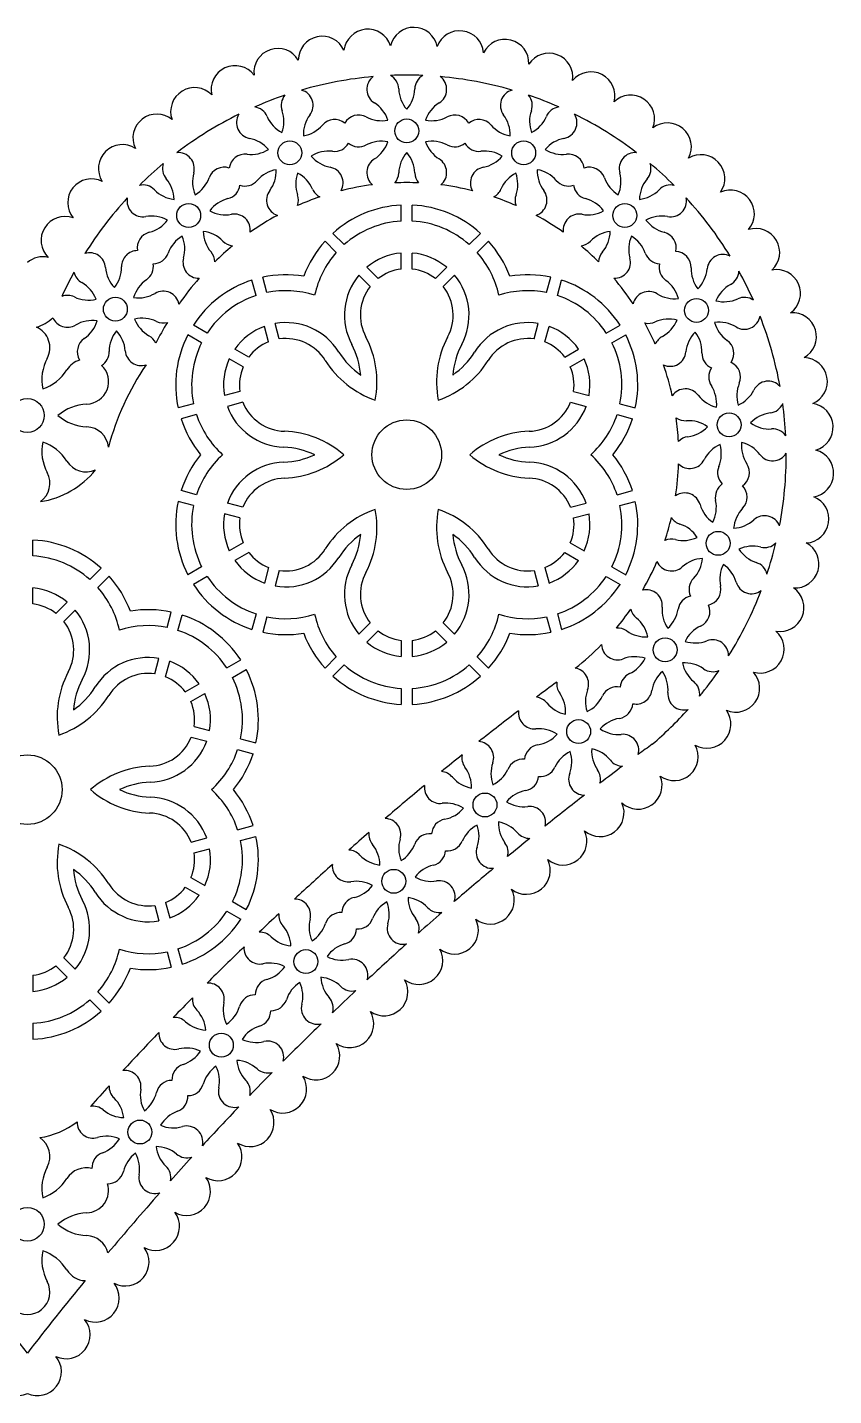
# Model space of a CAD drawing. Extents: x 102 to 783, y 48 to 232.
# Drawn here: x 202.7 to 303.9, y 54.4 to 226.1 of the extents above; entities that cross this region are included whole.
import ezdxf

# ---------------------------------------------------------------- set-up
doc = ezdxf.new("R2010")
doc.units = 0
doc.layers.get('0').update_dxf_attribs({"linetype": 'CONTINUOUS'})

msp = doc.modelspace()

# ---------------------------------------------------------------- linework, layer by layer
for p, q in [((249.598286, 201.75614), (249.598286, 203.759147)), ((250.998286, 201.75614), (250.998286, 203.759147)), ((241.460952, 197.805647), (240.044612, 199.221987)), ((242.450901, 198.795596), (241.034561, 200.211936)), ((258.145671, 198.795596), (259.562011, 200.211936)), ((259.13562, 197.805647), (260.55196, 199.221987)), ((249.598286, 195.734629), (249.598286, 197.74549)), ((250.998286, 195.734629), (250.998286, 197.74549)), ((246.708753, 194.537745), (245.286859, 195.959638)), ((253.887819, 194.537745), (255.309713, 195.959638)), ((231.402232, 192.416644), (230.883816, 194.351401)), ((232.754529, 192.778991), (232.236112, 194.713747)), ((245.718803, 193.547795), (244.29691, 194.969689)), ((254.877769, 193.547795), (256.299662, 194.969689)), ((267.842044, 192.778991), (268.36046, 194.713747)), ((269.19434, 192.416644), (269.712756, 194.351401)), ((234.31301, 186.962658), (233.792561, 188.905)), ((266.283562, 186.962658), (266.804011, 188.905)), ((224.564634, 186.494664), (222.829979, 187.496167)), ((225.264634, 187.707099), (223.529979, 188.708603)), ((232.960714, 186.600311), (232.440265, 188.542654)), ((267.635858, 186.600311), (268.156307, 188.542654)), ((275.331938, 187.707099), (277.066593, 188.708603)), ((276.031938, 186.494664), (277.766593, 187.496167)), ((230.479416, 184.696344), (228.737959, 185.701774)), ((270.117157, 184.696344), (271.858613, 185.701774)), ((229.779416, 183.483908), (228.037959, 184.489339)), ((270.817157, 183.483908), (272.558613, 184.489339)), ((229.371181, 180.383057), (227.428838, 179.862608)), ((271.225391, 180.383057), (273.167734, 179.862608)), ((223.554848, 178.824575), (221.620091, 178.306159)), ((229.733528, 179.030761), (227.791185, 178.510312)), ((270.863045, 179.030761), (272.805387, 178.510312)), ((277.041725, 178.824575), (278.976481, 178.306159)), ((223.917194, 177.472279), (221.982438, 176.953863)), ((276.679378, 177.472279), (278.614134, 176.953863)), ((223.554848, 166.066671), (221.620091, 166.585088)), ((223.917194, 167.418967), (221.982438, 167.937384)), ((276.679378, 167.418967), (278.614134, 167.937384)), ((277.041725, 166.066671), (278.976481, 166.585088)), ((229.371181, 164.508189), (227.428838, 165.028639)), ((229.733528, 165.860485), (227.791185, 166.380935)), ((270.863045, 165.860485), (272.805387, 166.380935)), ((271.225391, 164.508189), (273.167734, 165.028639)), ((203.4001, 159.744828), (203.4001, 161.747835)), ((229.779416, 161.407338), (228.037959, 160.401908)), ((270.817157, 161.407338), (272.558613, 160.401908)), ((230.479416, 160.194903), (228.737959, 159.189472)), ((270.117157, 160.194903), (271.858613, 159.189472)), ((210.547484, 156.784284), (211.963824, 158.200624)), ((224.564634, 158.396582), (222.829979, 157.395079)), ((232.960714, 158.290935), (232.440265, 156.348593)), ((234.31301, 157.928589), (233.792561, 155.986246)), ((266.283562, 157.928589), (266.804011, 155.986246)), ((267.635858, 158.290935), (268.156307, 156.348593)), ((276.031938, 158.396582), (277.766593, 157.395079)), ((211.537434, 155.794335), (212.953774, 157.210675)), ((225.264634, 157.184147), (223.529979, 156.182643)), ((275.331938, 157.184147), (277.066593, 156.182643)), ((203.4001, 153.723317), (203.4001, 155.734178)), ((206.289633, 152.526433), (207.711526, 153.948326)), ((207.279582, 151.536483), (208.701476, 152.958377)), ((220.243857, 150.767679), (220.762273, 152.702435)), ((221.596153, 150.405332), (222.11457, 152.340089)), ((231.402232, 152.474602), (230.883816, 150.539846)), ((232.754529, 152.112255), (232.236112, 150.177499)), ((245.718803, 151.343451), (244.29691, 149.921557)), ((254.877769, 151.343451), (256.299662, 149.921557)), ((267.842044, 152.112255), (268.36046, 150.177499)), ((269.19434, 152.474602), (269.712756, 150.539846)), ((246.708753, 150.353502), (245.286859, 148.931608)), ((253.887819, 150.353502), (255.309713, 148.931608)), ((249.598286, 149.156618), (249.598286, 147.145757)), ((250.998286, 149.156618), (250.998286, 147.145757)), ((218.685375, 144.951346), (219.205824, 146.893688)), ((220.037671, 144.588999), (220.558121, 146.531342)), ((227.733752, 145.695787), (229.468407, 146.697291)), ((241.460952, 147.085599), (240.044612, 145.66926)), ((242.450901, 146.09565), (241.034561, 144.67931)), ((258.145671, 146.09565), (259.562011, 144.67931)), ((259.13562, 147.085599), (260.55196, 145.66926)), ((228.433752, 144.483352), (230.168407, 145.484855)), ((222.51897, 142.685032), (224.260427, 143.690462)), ((223.21897, 141.472596), (224.960427, 142.478027)), ((249.598286, 143.135106), (249.598286, 141.132099)), ((250.998286, 143.135106), (250.998286, 141.132099)), ((223.627205, 138.371745), (225.569547, 137.851296)), ((223.264858, 137.019449), (225.207201, 136.499)), ((229.443538, 136.813263), (231.378294, 136.294847)), ((229.081191, 135.460967), (231.015948, 134.94255)), ((229.081191, 125.407655), (231.015948, 125.926072)), ((223.264858, 123.849173), (225.207201, 124.369623)), ((229.443538, 124.055359), (231.378294, 124.573776)), ((223.627205, 122.496877), (225.569547, 123.017326)), ((223.21897, 119.396026), (224.960427, 118.390596)), ((222.51897, 118.183591), (224.260427, 117.17816)), ((218.685375, 115.917277), (219.205824, 113.974934)), ((220.037671, 116.279623), (220.558121, 114.337281)), ((227.733752, 115.172835), (229.468407, 114.171331)), ((228.433752, 116.38527), (230.168407, 115.383767)), ((220.243857, 110.100943), (220.762273, 108.166187)), ((221.596153, 110.46329), (222.11457, 108.528534)), ((206.289633, 108.34219), (207.711526, 106.920296)), ((207.279582, 109.332139), (208.701476, 107.910245)), ((203.4001, 107.145306), (203.4001, 105.134444)), ((211.537434, 105.074287), (212.953774, 103.657948)), ((210.547484, 104.084338), (211.963824, 102.667998)), ((203.4001, 101.123794), (203.4001, 99.120787))]:
    msp.add_line(p, q)
for centre, radius in [((250.298286, 213.058715), 1.5), ((235.627145, 210.316204), 1.5), ((264.969427, 210.316204), 1.5), ((222.937423, 202.45906), 1.5), ((277.659149, 202.45906), 1.5), ((213.742809, 190.70224), 1.5), ((286.653635, 190.548436), 1.5), ((202.7001, 177.367256), 2.118788), ((250.298286, 172.445623), 4.36397), ((290.73813, 176.192927), 1.5), ((289.361, 161.331323), 1.5), ((282.708233, 147.970767), 1.5), ((271.863161, 137.71659), 1.5), ((202.7001, 130.434311), 4.36397), ((260.113311, 128.513071), 1.5), ((248.664874, 118.937213), 1.5), ((237.652495, 108.862926), 1.5), ((227.035157, 98.373127), 1.5), ((216.824635, 87.486943), 1.5), ((202.7001, 75.919896), 2.118788)]:
    msp.add_circle(centre, radius)
for centre, radius, start, end in [((239.693826, 221.935324), 3, 24.424802, 179.763658), ((245.40435, 222.821555), 3, 17.879348, 173.218204), ((251.178673, 223.051058), 3, 11.333893, 166.672749), ((256.941519, 222.620842), 3, 4.788439, 160.127295), ((234.121548, 220.40392), 3, 30.970257, 186.309113), ((262.617761, 221.536515), 3, 358.242984, 153.58184), ((268.133399, 219.812213), 3, 351.69753, 147.036386), ((228.760158, 218.247306), 3, 37.515711, 192.854568), ((250.298286, 172.445623), 47.613092, 95.071601, 106.104869), ((247.288531, 218.271764), 2, 126.843794, 238.263181), ((250.298286, 172.445623), 47.613092, 87.556286, 92.443714), ((247.288531, 218.271764), 2, 1.736819, 60.671521), ((253.308041, 218.271764), 2, 119.328479, 178.263181), ((253.308041, 218.271764), 2, 301.736819, 53.156206), ((250.298286, 172.445623), 47.613092, 73.895131, 84.928399), ((273.416529, 217.470415), 3, 345.152075, 140.490931), ((223.679551, 215.493597), 3, 44.061166, 199.400022), ((236.550488, 216.264475), 2, 322.91329, 74.332676), ((253.425314, 218.492987), 4.140817, 182.222834, 220.959632), ((247.171259, 218.492987), 4.140817, 319.040368, 357.777166), ((264.046085, 216.264475), 2, 105.667324, 217.08671), ((250.298286, 172.445623), 47.613092, 108.732757, 113.620184), ((236.550488, 216.264475), 2, 140.50495, 199.439651), ((244.028555, 213.067766), 4.140817, 19.040368, 57.777166), ((256.568017, 213.067766), 4.140817, 122.222834, 160.959632), ((250.298286, 172.445623), 47.613092, 66.379816, 71.267243), ((264.046085, 216.264475), 2, 340.560349, 39.49505), ((278.398278, 214.541651), 3, 338.60662, 133.945477), ((218.94596, 212.178692), 3, 50.60662, 205.945477), ((250.298286, 172.445623), 47.613092, 116.248072, 127.28134), ((230.937462, 214.089978), 2, 148.020265, 259.439651), ((230.937462, 214.089978), 2, 22.91329, 81.847991), ((236.579926, 216.513123), 4.140817, 203.399304, 242.136102), ((230.748194, 214.253898), 4.140817, 340.216839, 18.953637), ((241.470226, 212.589531), 4.140817, 143.399304, 182.136102), ((244.278776, 213.058715), 2, 61.736819, 151.195131), ((247.155583, 218.483936), 4.140817, 242.222834, 280.959632), ((253.440989, 218.483936), 4.140817, 259.040368, 297.777166), ((256.317796, 213.058715), 2, 28.804869, 118.263181), ((259.126347, 212.589531), 4.140817, 357.863898, 36.600696), ((269.848379, 214.253898), 4.140817, 161.046363, 199.783161), ((264.016646, 216.513123), 4.140817, 297.863898, 336.600696), ((269.65911, 214.089978), 2, 98.152009, 157.08671), ((269.65911, 214.089978), 2, 280.560349, 31.979735), ((250.298286, 172.445623), 47.613092, 52.71866, 63.751928), ((236.597813, 216.510347), 4.140817, 280.216839, 318.953637), ((241.240171, 212.490701), 2, 49.98134, 139.439651), ((259.356402, 212.490701), 2, 40.560349, 130.01866), ((263.99876, 216.510347), 4.140817, 221.046363, 259.783161), ((283.013701, 211.0641), 3, 332.061166, 127.400022), ((214.621094, 208.345805), 3, 57.152075, 212.490931), ((229.777526, 208.059755), 4.140817, 40.216839, 78.953637), ((241.240171, 212.490701), 2, 262.91329, 331.195131), ((244.278776, 213.058715), 2, 229.98134, 298.263181), ((247.155583, 207.633494), 4.140817, 79.040368, 117.777166), ((244.028555, 213.049665), 4.140817, 302.222834, 340.959632), ((253.440989, 207.633494), 4.140817, 62.222834, 100.959632), ((256.568017, 213.049665), 4.140817, 199.040368, 237.777166), ((256.317796, 213.058715), 2, 241.736819, 310.01866), ((259.356402, 212.490701), 2, 208.804869, 277.08671), ((270.819046, 208.059755), 4.140817, 101.046363, 139.783161), ((221.649651, 208.339208), 2, 344.08976, 95.509147), ((230.014119, 208.141706), 2, 82.91329, 172.371601), ((230.736846, 214.239796), 4.140817, 263.399304, 302.136102), ((241.476764, 212.572652), 4.140817, 220.216839, 258.953637), ((240.517445, 206.392611), 4.140817, 83.399304, 122.136102), ((247.288531, 207.845667), 2, 121.736819, 230.450032), ((253.425314, 207.624444), 4.140817, 139.040368, 177.777166), ((247.171259, 207.624444), 4.140817, 2.222834, 40.959632), ((253.308041, 207.845667), 2, 309.549968, 58.263181), ((260.079128, 206.392611), 4.140817, 57.863898, 96.600696), ((259.119808, 212.572652), 4.140817, 281.046363, 319.783161), ((269.859727, 214.239796), 4.140817, 237.863898, 276.600696), ((270.582453, 208.141706), 2, 7.628399, 97.08671), ((278.946922, 208.339208), 2, 84.490853, 195.91024), ((287.202627, 207.083098), 3, 325.515711, 120.854568), ((250.298286, 172.445623), 47.613092, 129.909228, 134.796655), ((221.649651, 208.339208), 2, 161.681421, 220.616122), ((227.564713, 206.689639), 4.140817, 164.575775, 203.312573), ((227.385894, 206.514378), 2, 71.15781, 160.616122), ((234.656477, 204.12206), 4.140817, 100.216839, 138.953637), ((229.784065, 208.042876), 4.140817, 323.399304, 2.136102), ((240.506097, 206.378509), 4.140817, 160.216839, 198.953637), ((234.674364, 204.119284), 4.140817, 23.399304, 62.136102), ((240.316828, 206.54243), 2, 330.726439, 79.439651), ((247.288531, 207.845667), 2, 319.269308, 358.263181), ((253.308041, 207.845667), 2, 181.736819, 220.730692), ((260.279744, 206.54243), 2, 100.560349, 209.273561), ((265.922208, 204.119284), 4.140817, 117.863898, 156.600696), ((260.090476, 206.378509), 4.140817, 341.046363, 19.783161), ((270.812508, 208.042876), 4.140817, 177.863898, 216.600696), ((265.940095, 204.12206), 4.140817, 41.046363, 79.783161), ((273.210678, 206.514378), 2, 19.383878, 108.84219), ((273.03186, 206.689639), 4.140817, 336.687427, 15.424225), ((278.946922, 208.339208), 2, 319.383878, 18.318579), ((250.298286, 172.445623), 47.613092, 45.203345, 50.090772), ((210.761335, 204.044905), 3, 63.69753, 219.036386), ((217.201179, 204.283891), 2, 44.08976, 103.024462), ((216.965477, 204.36837), 4.140817, 1.39331, 40.130108), ((221.604961, 208.585573), 4.140817, 301.39331, 340.130108), ((227.385894, 206.514378), 2, 284.08976, 352.371601), ((230.014119, 208.141706), 2, 251.15781, 319.439651), ((250.298286, 172.445623), 34.12776, 97.210008, 103.966462), ((250.298286, 172.445623), 34.12776, 87.490668, 92.509332), ((250.298286, 172.445623), 34.12776, 76.033538, 82.789992), ((270.582453, 208.141706), 2, 220.560349, 288.84219), ((273.210678, 206.514378), 2, 187.628399, 255.91024), ((278.991611, 208.585573), 4.140817, 199.869892, 238.60669), ((283.631096, 204.36837), 4.140817, 139.869892, 178.60669), ((283.395393, 204.283891), 2, 76.975538, 135.91024), ((250.298286, 172.445623), 47.613092, 137.424543, 147.978957), ((217.201179, 204.283891), 2, 169.196736, 280.616122), ((221.587279, 208.5817), 4.140817, 224.575775, 263.312573), ((228.914856, 200.566999), 4.140817, 104.575775, 143.312573), ((234.703803, 204.367932), 2, 142.91329, 251.626502), ((234.703803, 204.367932), 2, 340.445779, 19.439651), ((250.298286, 172.445623), 34.12776, 108.667139, 113.685802), ((240.316828, 206.54243), 2, 202.91329, 241.907162), ((260.279744, 206.54243), 2, 298.092838, 337.08671), ((250.298286, 172.445623), 34.12776, 66.314198, 71.332861), ((265.89277, 204.367932), 2, 160.560349, 199.554221), ((265.89277, 204.367932), 2, 288.373498, 37.08671), ((271.681716, 200.566999), 4.140817, 36.687427, 75.424225), ((279.009293, 208.5817), 4.140817, 276.687427, 315.424225), ((283.395393, 204.283891), 2, 259.383878, 10.803264), ((250.298286, 172.445623), 47.613092, 31.54219, 42.575457), ((290.91045, 202.650544), 3, 318.970257, 114.309113), ((227.576907, 206.676262), 4.140817, 241.39331, 280.130108), ((228.673667, 200.63423), 2, 351.90291, 100.616122), ((250.298286, 189.958262), 13.818626, 92.903633, 132.096367), ((250.298286, 189.958262), 13.818626, 47.903633, 87.096367), ((271.922906, 200.63423), 2, 79.383878, 188.09709), ((273.019665, 206.676262), 4.140817, 259.869892, 298.60669), ((207.417001, 199.332059), 3, 70.242984, 225.58184), ((218.297939, 198.241858), 4.140817, 61.39331, 100.130108), ((216.959989, 204.351122), 4.140817, 284.575775, 323.312573), ((250.298286, 172.445623), 34.12776, 118.386479, 125.142933), ((250.298286, 189.958262), 11.818626, 93.395533, 131.604467), ((250.298286, 189.958262), 11.818626, 48.395533, 86.604467), ((250.298286, 172.445623), 34.12776, 54.857067, 61.613521), ((282.298634, 198.241858), 4.140817, 79.869892, 118.60669), ((283.636583, 204.351122), 4.140817, 216.687427, 255.424225), ((294.088831, 197.824223), 3, 312.424802, 107.763658), ((218.488952, 198.403743), 2, 104.08976, 190.346682), ((224.269885, 196.332548), 4.140817, 121.39331, 160.130108), ((218.310133, 198.228482), 4.140817, 344.575775, 23.312573), ((228.909369, 200.54975), 4.140817, 181.39331, 220.130108), ((224.287567, 196.33642), 4.140817, 44.575775, 83.312573), ((228.673667, 200.63423), 2, 224.08976, 263.083633), ((250.298286, 189.958262), 13.818626, 137.903633, 159.320716), ((250.298286, 189.958262), 13.818626, 20.679284, 42.096367), ((271.922906, 200.63423), 2, 276.916367, 315.91024), ((276.309006, 196.33642), 4.140817, 96.687427, 135.424225), ((271.687203, 200.54975), 4.140817, 319.869892, 358.60669), ((282.286439, 198.228482), 4.140817, 156.687427, 195.424225), ((276.326687, 196.332548), 4.140817, 19.869892, 58.60669), ((282.107621, 198.403743), 2, 346.451928, 75.91024), ((210.503172, 195.775627), 2, 4.297285, 106.672727), ((216.516673, 196.044541), 2, 89.862463, 180.823646), ((218.488952, 198.403743), 2, 269.862463, 340.616122), ((224.225195, 196.578912), 2, 1.622249, 40.616122), ((250.298286, 172.445623), 34.12776, 129.843609, 134.862273), ((250.298286, 189.958262), 11.818626, 138.395533, 167.807411), ((250.298286, 189.958262), 7.818626, 95.136557, 129.863443), ((250.298286, 189.958262), 7.818626, 50.136557, 84.863443), ((250.298286, 189.958262), 11.818626, 12.192589, 41.604467), ((250.298286, 172.445623), 34.12776, 45.137727, 50.156391), ((276.371377, 196.578912), 2, 139.383878, 178.377751), ((282.107621, 198.403743), 2, 199.383878, 267.665719), ((283.970509, 195.93688), 2, 358.207407, 87.665719), ((289.978602, 195.566314), 2, 63.314383, 174.733769), ((204.63169, 194.268708), 3, 76.788439, 130.080508), ((216.623945, 196.270782), 4.140817, 184.783299, 223.520097), ((210.376134, 195.991391), 4.140817, 321.600834, 0.337632), ((216.516673, 196.044541), 2, 304.297285, 10.346682), ((224.225195, 196.578912), 2, 164.08976, 270.69809), ((250.298286, 189.958262), 5.818626, 96.909608, 128.090392), ((250.298286, 189.958262), 5.818626, 51.909608, 83.090392), ((276.371377, 196.578912), 2, 267.197027, 15.91024), ((283.970509, 195.93688), 2, 166.451928, 234.733769), ((290.109271, 195.779898), 4.140817, 178.693422, 217.43022), ((283.867077, 196.164903), 4.140817, 315.510957, 354.247755), ((296.696334, 192.667052), 3, 305.879348, 101.218204), ((250.298286, 172.445623), 47.613092, 151.25886, 155.348327), ((210.503172, 195.775627), 2, 192.56509, 240.823646), ((207.478933, 190.43119), 4.140817, 21.600834, 60.337632), ((220.005876, 190.991374), 4.140817, 124.783299, 163.520097), ((249.831126, 171.989515), 34.12776, 138.554205, 145.452833), ((235.131896, 181.201943), 13.818626, 107.903633, 147.096367), ((235.131896, 181.201943), 13.818626, 80.679284, 102.096367), ((250.298286, 189.958262), 7.818626, 140.136557, 208.193642), ((250.298286, 189.958262), 7.818626, 331.806358, 39.863443), ((265.464676, 181.201943), 13.818626, 77.903633, 99.320716), ((265.464676, 181.201943), 13.818626, 32.903633, 72.096367), ((250.298286, 172.445623), 34.12776, 33.680596, 40.437051), ((280.396353, 190.94344), 4.140817, 15.510957, 54.247755), ((289.978602, 195.566314), 2, 298.207407, 357.142109), ((250.298286, 172.445623), 47.613092, 24.026875, 28.914302), ((207.729308, 190.433327), 2, 64.297285, 110.630261), ((210.360878, 195.981649), 4.140817, 244.783299, 283.520097), ((216.64001, 196.262441), 4.140817, 261.600834, 300.337632), ((219.756309, 190.971154), 2, 10.710214, 120.823646), ((235.131896, 181.201943), 11.818626, 108.395533, 146.604467), ((235.131896, 181.201943), 11.818626, 72.192589, 101.604467), ((250.298286, 189.958262), 5.818626, 141.909608, 208.263181), ((250.298286, 189.958262), 5.818626, 331.736819, 38.090392), ((265.464676, 181.201943), 11.818626, 78.395533, 107.807411), ((265.464676, 181.201943), 11.818626, 33.395533, 71.604467), ((280.645543, 190.919002), 2, 58.207407, 166.92062), ((283.850874, 196.156835), 4.140817, 238.693422, 277.43022), ((292.912032, 190.171499), 4.140817, 118.693422, 157.43022), ((290.124359, 195.769899), 4.140817, 255.510957, 294.247755), ((292.661728, 190.17787), 2, 55.799068, 114.733769), ((202.7001, 192.829899), 4.519648, 284.579795, 315), ((207.729308, 190.433327), 2, 203.556346, 300.823646), ((210.845607, 185.14204), 4.140817, 81.600834, 120.337632), ((207.479742, 190.413107), 4.140817, 304.783299, 343.520097), ((217.124739, 185.422832), 4.140817, 64.783299, 103.520097), ((220.006684, 190.973291), 4.140817, 201.600834, 240.337632), ((249.311318, 171.118235), 34.12776, 148.327879, 153.33482), ((219.756309, 190.971154), 2, 244.297285, 284.773864), ((235.131896, 181.201943), 7.818626, 31.806358, 99.863443), ((265.464676, 181.201943), 7.818626, 80.136557, 148.193642), ((250.298286, 172.445623), 34.12776, 23.961256, 28.97992), ((280.645543, 190.919002), 2, 255.739897, 294.733769), ((283.182911, 185.326973), 4.140817, 75.510957, 114.247755), ((280.395239, 190.925373), 4.140817, 298.693422, 337.43022), ((289.456396, 184.940037), 4.140817, 58.693422, 97.43022), ((292.910917, 190.153432), 4.140817, 195.510957, 234.247755), ((292.661728, 190.17787), 2, 238.207407, 349.626794), ((250.298286, 172.445623), 47.613092, 10.365719, 21.398987), ((298.698969, 187.246265), 3, 299.333893, 94.672749), ((202.7001, 185.869966), 2.825051, 331.736819, 66.251272), ((217.109483, 185.41309), 4.140817, 141.600834, 180.337632), ((210.861672, 185.133699), 4.140817, 4.783299, 43.520097), ((216.982445, 185.628853), 2, 23.737713, 60.823646), ((235.131896, 181.201943), 13.818626, 152.903633, 192.096367), ((235.131896, 181.201943), 7.818626, 110.136557, 144.863443), ((234.514619, 181.588731), 12.046933, 349.040368, 27.777166), ((266.081953, 181.588731), 12.046933, 152.222834, 190.959632), ((265.464676, 181.201943), 7.818626, 35.136557, 69.863443), ((265.464676, 181.201943), 13.818626, 347.903633, 27.096367), ((283.328669, 185.530558), 2, 118.207407, 157.20128), ((289.440193, 184.931969), 4.140817, 135.510957, 174.247755), ((283.198, 185.316974), 4.140817, 358.693422, 37.43022), ((210.968945, 185.35994), 2, 124.297285, 211.128419), ((210.968945, 185.35994), 2, 301.666959, 0.823646), ((216.982445, 185.628853), 2, 184.297285, 287.917011), ((235.131896, 181.201943), 11.818626, 153.395533, 191.604467), ((235.131896, 181.201943), 5.818626, 111.909608, 143.090392), ((235.131896, 181.201943), 5.818626, 31.736819, 98.090392), ((234.514619, 181.588731), 10.046933, 4.890764, 27.734533), ((266.081953, 181.588731), 10.046933, 152.265467, 175.109236), ((265.464676, 181.201943), 5.818626, 81.909608, 148.263181), ((265.464676, 181.201943), 5.818626, 36.909608, 68.090392), ((265.464676, 181.201943), 11.818626, 348.395533, 26.604467), ((289.336762, 185.159992), 2, 325.275457, 54.733769), ((210.363361, 181.806404), 5.849009, 152.222834, 190.959632), ((210.063662, 181.618611), 2.825051, 106.592701, 148.263181), ((210.063662, 181.618611), 2.825051, 271.736819, 46.202678), ((245.538694, 164.720221), 33.792184, 145.776213, 165.144637), ((235.131896, 181.201943), 7.818626, 155.136557, 189.863443), ((250.271956, 190.686233), 12.046933, 212.222834, 250.959632), ((250.271956, 190.686233), 10.046933, 212.265467, 235.109236), ((250.324617, 190.686233), 12.046933, 289.040368, 327.777166), ((250.324617, 190.686233), 10.046933, 304.890764, 327.734533), ((265.464676, 181.201943), 7.818626, 350.136557, 24.863443), ((283.328669, 185.530558), 2, 246.020557, 354.733769), ((250.298286, 172.445623), 34.12776, 12.504126, 19.26058), ((289.336762, 185.159992), 2, 178.207407, 246.489249), ((290.18272, 182.186758), 2, 337.030937, 66.489249), ((300.070627, 181.632528), 3, 292.788439, 88.127295), ((202.712883, 186.22341), 5.849009, 289.040368, 327.777166), ((235.131896, 181.201943), 5.818626, 156.909608, 188.090392), ((265.464676, 181.201943), 5.818626, 351.909608, 23.090392), ((290.18272, 182.186758), 2, 145.275457, 213.557299), ((285.269614, 178.708843), 2, 37.030937, 145.744149), ((285.04608, 178.821647), 4.140817, 354.334486, 33.071284), ((295.850236, 179.8228), 4.140817, 157.516951, 196.253749), ((290.168644, 182.436747), 4.140817, 294.334486, 333.071284), ((295.651235, 179.670842), 2, 42.137912, 153.557299), ((210.376145, 172.950251), 5.849009, 92.222834, 130.959632), ((235.131896, 181.201943), 7.818626, 200.136557, 268.193642), ((235.131896, 181.201943), 5.818626, 201.909608, 268.263181), ((265.464676, 181.201943), 5.818626, 271.736819, 338.090392), ((265.464676, 181.201943), 7.818626, 271.806358, 339.863443), ((290.15062, 182.435077), 4.140817, 217.516951, 256.253749), ((295.651235, 179.670842), 2, 277.030937, 335.965638), ((250.298286, 172.445623), 47.613092, 2.850404, 7.737831), ((300.793426, 175.899026), 3, 286.242984, 81.58184), ((210.376145, 181.784262), 5.849009, 229.040368, 267.777166), ((235.131896, 181.201943), 13.818626, 197.903633, 219.320716), ((235.131896, 181.201943), 11.818626, 198.395533, 227.807411), ((265.464676, 181.201943), 11.818626, 312.192589, 341.604467), ((265.464676, 181.201943), 13.818626, 320.679284, 342.096367), ((285.269614, 178.708843), 2, 234.563426, 273.557299), ((250.298286, 172.445623), 34.12776, 2.784786, 7.803449), ((296.437745, 173.58065), 4.140817, 97.516951, 136.253749), ((210.063662, 173.115901), 2.825051, 5.44266, 88.263181), ((234.488289, 163.348121), 12.046933, 49.040368, 87.777166), ((266.108283, 163.348121), 12.046933, 92.222834, 130.959632), ((285.615566, 172.577827), 4.140817, 54.334486, 93.071284), ((285.038515, 178.805203), 4.140817, 277.516951, 316.253749), ((295.860694, 179.808026), 4.140817, 234.334486, 273.071284), ((296.206646, 173.67701), 2, 34.622597, 93.557299), ((210.363361, 172.928108), 5.849009, 169.040368, 207.777166), ((202.712883, 168.511103), 5.849009, 32.222834, 70.959632), ((234.488289, 163.348121), 10.046933, 64.890764, 87.734533), ((266.108283, 163.348121), 10.046933, 92.265467, 115.109236), ((285.825025, 172.715011), 2, 97.030937, 136.024809), ((291.307616, 169.949106), 4.140817, 114.334486, 153.071284), ((285.626024, 172.563053), 4.140817, 337.516951, 16.253749), ((296.43018, 173.564206), 4.140817, 174.334486, 213.071284), ((291.32564, 169.950776), 4.140817, 37.516951, 76.253749), ((210.063662, 173.115901), 2.825051, 211.736819, 294.55734), ((235.131896, 163.689304), 13.818626, 140.679284, 162.096367), ((235.131896, 163.689304), 11.818626, 132.192589, 161.604467), ((234.488289, 181.543125), 10.046933, 272.265467, 295.109236), ((234.488289, 181.543125), 12.046933, 272.222834, 310.959632), ((266.108283, 181.543125), 12.046933, 229.040368, 267.777166), ((266.108283, 181.543125), 10.046933, 244.890764, 267.734533), ((265.464676, 163.689304), 11.818626, 18.395533, 47.807411), ((265.464676, 163.689304), 13.818626, 17.903633, 39.320716), ((285.825025, 172.715011), 2, 224.844086, 333.557299), ((296.206646, 173.67701), 2, 217.030937, 328.450323), ((250.298286, 172.445623), 47.613092, 349.189248, 0.222516), ((300.857943, 170.120504), 3, 279.69753, 75.036386), ((202.7001, 177.367256), 10.92776, 278.621881, 321.378119), ((202.7001, 168.864546), 2.825051, 305.44266, 28.263181), ((235.131896, 163.689304), 7.818626, 91.806358, 159.863443), ((265.464676, 163.689304), 7.818626, 20.136557, 88.193642), ((250.298286, 172.445623), 34.12776, 351.327655, 358.084109), ((291.29354, 170.199095), 2, 157.030937, 225.312778), ((291.29354, 170.199095), 2, 304.098987, 33.557299), ((235.131896, 163.689304), 5.818626, 91.736819, 158.090392), ((265.464676, 163.689304), 5.818626, 21.909608, 88.263181), ((291.008317, 167.121042), 2, 124.098987, 192.380828), ((291.008317, 167.121042), 2, 315.854466, 45.312778), ((235.131896, 163.689304), 13.818626, 167.903633, 207.096367), ((265.464676, 163.689304), 13.818626, 332.903633, 12.096367), ((285.170614, 165.652801), 2, 15.854466, 124.567679), ((285.002924, 165.838738), 4.140817, 333.158015, 11.894814), ((300.263338, 164.372293), 3, 273.152075, 68.490931), ((235.131896, 163.689304), 11.818626, 168.395533, 206.604467), ((235.131896, 163.689304), 7.818626, 170.136557, 204.863443), ((250.271956, 154.205013), 12.046933, 109.040368, 147.777166), ((234.514619, 163.302515), 12.046933, 332.222834, 10.959632), ((266.081953, 163.302515), 12.046933, 169.040368, 207.777166), ((250.324617, 154.205013), 12.046933, 32.222834, 70.959632), ((265.464676, 163.689304), 7.818626, 335.136557, 9.863443), ((265.464676, 163.689304), 11.818626, 333.395533, 11.604467), ((291.068088, 167.364188), 4.140817, 196.340481, 235.077279), ((295.439158, 162.869373), 4.140817, 136.340481, 175.077279), ((295.198702, 162.799564), 2, 20.961441, 132.380828), ((235.131896, 163.689304), 5.818626, 171.909608, 203.090392), ((265.464676, 163.689304), 5.818626, 336.909608, 8.090392), ((250.298286, 172.445623), 34.12776, 341.608315, 346.626979), ((285.170614, 165.652801), 2, 213.386955, 252.380828), ((283.278426, 159.810827), 4.140817, 33.158015, 71.894814), ((291.085498, 167.359234), 4.140817, 273.158015, 311.894814), ((202.7001, 147.94695), 13.818626, 47.903633, 87.096367), ((250.271956, 154.205013), 10.046933, 124.890764, 147.734533), ((234.514619, 163.302515), 10.046933, 332.265467, 355.109236), ((266.081953, 163.302515), 10.046933, 184.890764, 207.734533), ((250.324617, 154.205013), 10.046933, 32.265467, 55.109236), ((283.523297, 159.863082), 2, 75.854466, 114.848339), ((284.98993, 165.826137), 4.140817, 256.340481, 295.077279), ((295.198702, 162.799564), 2, 255.854466, 314.789168), ((250.298286, 172.445623), 47.613092, 341.673933, 346.561361), ((299.017363, 158.729331), 3, 266.60662, 61.945477), ((202.7001, 147.94695), 11.818626, 48.395533, 86.604467), ((235.131896, 163.689304), 5.818626, 216.909608, 248.090392), ((235.131896, 163.689304), 5.818626, 261.909608, 328.263181), ((265.464676, 163.689304), 5.818626, 211.736819, 278.090392), ((265.464676, 163.689304), 5.818626, 291.909608, 323.090392), ((293.732069, 156.836509), 4.140817, 76.340481, 115.077279), ((295.443573, 162.851819), 4.140817, 213.158015, 251.894814), ((235.131896, 163.689304), 7.818626, 215.136557, 249.863443), ((235.131896, 163.689304), 7.818626, 260.136557, 328.193642), ((250.298286, 154.932984), 7.818626, 151.806358, 219.863443), ((250.298286, 154.932984), 7.818626, 320.136557, 28.193642), ((265.464676, 163.689304), 7.818626, 211.806358, 279.863443), ((265.464676, 163.689304), 7.818626, 290.136557, 324.863443), ((250.298286, 172.445623), 34.12776, 330.151185, 336.907639), ((283.523297, 159.863082), 2, 203.667615, 312.380828), ((287.636501, 155.303412), 4.140817, 93.158015, 131.894814), ((283.282841, 159.793272), 4.140817, 316.340481, 355.077279), ((293.719075, 156.823908), 4.140817, 153.158015, 191.894814), ((287.653911, 155.298458), 4.140817, 16.340481, 55.077279), ((293.551385, 157.009845), 2, 13.446127, 72.380828), ((202.7001, 147.94695), 13.818626, 20.679284, 42.096367), ((235.131896, 163.689304), 11.818626, 213.395533, 251.604467), ((250.298286, 154.932984), 5.818626, 151.736819, 218.090392), ((250.298286, 154.932984), 5.818626, 321.909608, 28.263181), ((265.464676, 163.689304), 11.818626, 288.395533, 326.604467), ((287.713683, 155.541604), 2, 135.854466, 204.136307), ((293.551385, 157.009845), 2, 195.854466, 307.273853), ((202.7001, 147.94695), 7.818626, 50.136557, 84.863443), ((202.7001, 147.94695), 11.818626, 12.192589, 41.604467), ((235.131896, 163.689304), 13.818626, 212.903633, 252.096367), ((265.464676, 163.689304), 13.818626, 287.903633, 327.096367), ((280.361913, 153.514167), 2, 354.677996, 103.391208), ((286.335798, 152.77444), 2, 102.922516, 171.204357), ((287.713683, 155.541604), 2, 282.922516, 12.380828), ((250.298286, 172.445623), 47.613092, 328.012778, 339.046046), ((297.136259, 153.265181), 3, 260.061166, 55.400022), ((202.7001, 147.94695), 5.818626, 51.909608, 83.090392), ((202.7001, 147.94695), 7.818626, 331.806358, 39.863443), ((217.86649, 139.190631), 13.818626, 77.903633, 99.320716), ((250.298286, 172.445623), 34.12776, 320.431845, 325.450508), ((280.361913, 153.514167), 2, 192.210485, 231.204357), ((286.479368, 152.979574), 4.140817, 175.16401, 213.900808), ((280.272715, 153.748125), 4.140817, 311.981545, 350.718343), ((286.335798, 152.77444), 2, 294.677996, 24.136307), ((202.7001, 147.94695), 5.818626, 331.736819, 38.090392), ((217.86649, 139.190631), 13.818626, 32.903633, 72.096367), ((235.131896, 163.689304), 11.818626, 258.395533, 287.807411), ((250.298286, 154.932984), 11.818626, 192.192589, 221.604467), ((250.298286, 154.932984), 11.818626, 318.395533, 347.807411), ((265.464676, 163.689304), 11.818626, 252.192589, 281.604467), ((276.487136, 148.750225), 4.140817, 11.981545, 50.718343), ((217.86649, 139.190631), 11.818626, 78.395533, 107.807411), ((217.86649, 139.190631), 11.818626, 33.395533, 71.604467), ((235.131896, 163.689304), 13.818626, 257.903633, 279.320716), ((250.298286, 154.932984), 13.818626, 200.679284, 222.096367), ((250.298286, 154.932984), 5.818626, 231.909608, 263.090392), ((250.298286, 154.932984), 5.818626, 276.909608, 308.090392), ((250.298286, 154.932984), 13.818626, 317.903633, 339.320716), ((265.464676, 163.689304), 13.818626, 260.679284, 282.096367), ((276.734348, 148.710494), 2, 54.677996, 93.671868), ((280.256046, 153.741069), 4.140817, 235.16401, 273.900808), ((288.931555, 147.209272), 4.140817, 115.16401, 153.900808), ((294.644551, 148.051077), 3, 253.515711, 48.854568), ((250.298286, 154.932984), 7.818626, 230.136557, 264.863443), ((250.298286, 154.932984), 7.818626, 275.136557, 309.863443), ((250.298286, 172.445623), 34.12776, 308.298462, 315.731168), ((276.734348, 148.710494), 2, 182.491145, 291.204357), ((286.493813, 152.968666), 4.140817, 251.981545, 290.718343), ((288.682118, 147.23104), 2, 359.784971, 111.204357), ((217.86649, 139.190631), 7.818626, 80.136557, 148.193642), ((217.86649, 139.190631), 7.818626, 35.136557, 69.863443), ((250.298286, 154.932984), 11.818626, 228.395533, 266.604467), ((250.298286, 154.932984), 11.818626, 273.395533, 311.604467), ((278.922654, 142.972868), 4.140817, 71.981545, 110.718343), ((276.484912, 148.732262), 4.140817, 295.16401, 333.900808), ((285.16042, 142.200465), 4.140817, 55.16401, 93.900808), ((288.929331, 147.191309), 4.140817, 191.981545, 230.718343), ((218.483766, 139.577419), 12.046933, 152.222834, 190.959632), ((218.483766, 139.577419), 10.046933, 152.265467, 175.109236), ((217.86649, 139.190631), 5.818626, 81.909608, 148.263181), ((217.86649, 139.190631), 5.818626, 36.909608, 68.090392), ((217.86649, 139.190631), 11.818626, 348.395533, 26.604467), ((217.86649, 139.190631), 13.818626, 347.903633, 27.096367), ((250.298286, 154.932984), 13.818626, 227.903633, 267.096367), ((250.298286, 154.932984), 13.818626, 272.903633, 312.096367), ((271.118742, 143.689892), 2, 338.840647, 80.488376), ((279.080668, 143.167095), 2, 114.677996, 176.10224), ((285.143751, 142.19341), 4.140817, 131.981545, 170.718343), ((278.937099, 142.96196), 4.140817, 355.16401, 33.900808), ((250.298286, 172.445623), 47.613092, 320.497463, 325.38489), ((288.682118, 147.23104), 2, 234.677996, 293.612697), ((291.574722, 143.154994), 3, 246.970257, 42.309113), ((202.72643, 148.674921), 10.046933, 304.890764, 327.734533), ((217.86649, 139.190631), 7.818626, 350.136557, 24.863443), ((499.969688, -168.633893), 388.568359, 126.446157, 126.914252), ((271.118742, 143.689892), 2, 172.916879, 215.367008), ((266.090935, 140.164243), 4.140817, 356.144196, 34.880994), ((276.858085, 141.506093), 4.140817, 159.326661, 198.063459), ((276.663983, 141.347927), 2, 77.839214, 155.367008), ((279.080668, 143.167095), 2, 257.839214, 351.204357), ((285.054553, 142.427367), 2, 174.677996, 286.097382), ((285.054553, 142.427367), 2, 352.269656, 51.204357), ((202.72643, 148.674921), 12.046933, 289.040368, 327.777166), ((217.86649, 139.190631), 5.818626, 351.909608, 23.090392), ((266.31792, 140.058555), 2, 38.840647, 82.236094), ((271.078817, 143.937073), 4.140817, 219.326661, 258.063459), ((271.096778, 143.939311), 4.140817, 296.144196, 334.880994), ((276.663983, 141.347927), 2, 278.840647, 356.10224), ((499.969688, -168.633893), 388.568359, 127.330485, 128.263338), ((266.31792, 140.058555), 2, 172.008643, 275.367008), ((277.64243, 135.28561), 4.140817, 99.326661, 138.063459), ((250.298286, 172.445623), 47.613092, 310.323589, 317.869575), ((287.966791, 138.640759), 3, 240.424802, 35.763658), ((266.857317, 133.941522), 4.140817, 56.144196, 94.880994), ((266.083892, 140.147569), 4.140817, 279.326661, 318.063459), ((276.869005, 141.491657), 4.140817, 236.144196, 274.880994), ((277.408402, 135.374625), 2, 344.564665, 95.367008), ((217.86649, 139.190631), 5.818626, 271.736819, 338.090392), ((217.86649, 139.190631), 7.818626, 271.806358, 339.863443), ((259.205929, 134.463798), 2, 340.406642, 86.203929), ((267.062339, 134.085252), 2, 98.840647, 175.451649), ((510.357657, -177.590847), 388.568359, 126.155808, 126.480206), ((283.867794, 134.567222), 3, 233.879348, 29.218204), ((217.86649, 139.190631), 11.818626, 312.192589, 341.604467), ((217.86649, 139.190631), 13.818626, 320.679284, 342.096367), ((499.969688, -168.633893), 388.568359, 128.659969, 129.150321), ((259.205929, 134.463798), 2, 170.719378, 216.933004), ((264.853697, 132.255437), 2, 83.830492, 159.192402), ((272.629544, 131.493868), 4.140817, 116.144196, 154.880994), ((266.868237, 133.927086), 4.140817, 339.326661, 18.063459), ((277.635387, 135.268936), 4.140817, 176.144196, 214.880994), ((272.647506, 131.496106), 4.140817, 39.326661, 78.063459), ((277.408402, 135.374625), 2, 218.840647, 268.758089), ((218.510097, 121.336809), 12.046933, 92.222834, 130.959632), ((254.506139, 130.702618), 2, 40.406642, 86.039332), ((254.27635, 130.802065), 4.140817, 357.710191, 36.446989), ((265.002808, 132.437662), 4.140817, 160.892656, 199.629454), ((259.246481, 134.748107), 4.140817, 296.631975, 334.507034), ((267.062339, 134.085252), 2, 263.830492, 335.367008), ((272.60758, 131.743287), 2, 158.840647, 269.639962), ((272.60758, 131.743287), 2, 345.450834, 35.367008), ((510.357657, -177.590847), 388.568359, 126.842548, 127.364218), ((218.510097, 121.336809), 10.046933, 92.265467, 115.109236), ((499.969688, -168.633893), 388.568359, 129.554926, 130.505188), ((254.506139, 130.702618), 2, 172.665915, 276.933004), ((259.159263, 134.709796), 4.140817, 220.892656, 259.629454), ((264.856014, 132.282271), 2, 280.22045, 354.680023), ((279.331166, 130.987488), 3, 227.333893, 22.672749), ((218.510097, 139.531813), 12.046933, 229.040368, 267.777166), ((218.510097, 139.531813), 10.046933, 244.890764, 267.734533), ((217.86649, 121.677992), 7.818626, 20.136557, 88.193642), ((217.86649, 121.677992), 11.818626, 18.395533, 47.807411), ((217.86649, 121.677992), 13.818626, 17.903633, 39.320716), ((255.212503, 124.602611), 4.140817, 57.710191, 96.446989), ((265.956855, 126.240937), 4.140817, 100.378515, 139.629454), ((265.014118, 132.42353), 4.140817, 237.710191, 276.446989), ((510.357657, -177.590847), 388.568359, 127.726577, 128.650955), ((274.566177, 127.541707), 3, 229.072066, 24.410923), ((217.86649, 121.677992), 5.818626, 21.909608, 88.263181), ((254.269766, 130.785204), 4.140817, 280.892656, 319.629454), ((265.720483, 126.323523), 2, 346.822022, 96.933004), ((247.545421, 124.813408), 2, 343.200013, 88.780832), ((255.41352, 124.751891), 2, 100.406642, 175.737632), ((261.049464, 122.313617), 4.140817, 117.710191, 156.446989), ((255.223813, 124.588479), 4.140817, 340.892656, 19.629454), ((265.950271, 126.224076), 4.140817, 177.710191, 216.446989), ((261.067358, 122.316346), 4.140817, 40.892656, 79.629454), ((218.483766, 121.291203), 12.046933, 169.040368, 207.777166), ((202.72643, 112.193701), 12.046933, 32.222834, 70.959632), ((217.86649, 121.677992), 11.818626, 333.395533, 11.604467), ((217.86649, 121.677992), 13.818626, 332.903633, 12.096367), ((499.969688, -168.633893), 388.568359, 130.899249, 131.394472), ((247.545421, 124.813408), 2, 172.623605, 219.726374), ((253.431963, 123.064726), 4.140817, 163.57844, 201.640086), ((247.436488, 125.078722), 4.140817, 301.223513, 339.24036), ((253.183257, 122.914487), 2, 83.22923, 159.618788), ((255.41352, 124.751891), 2, 263.22923, 336.933004), ((261.020692, 122.562343), 2, 344.656352, 36.933004), ((510.357657, -177.590847), 388.568359, 129.013996, 129.547481), ((265.720483, 126.323523), 2, 220.406642, 270.842929), ((269.898516, 123.972264), 3, 230.400636, 25.739493), ((217.86649, 121.677992), 5.818626, 336.909608, 8.090392), ((217.86649, 121.677992), 7.818626, 335.136557, 9.863443), ((242.961262, 120.861612), 2, 43.092426, 87.945939), ((247.421504, 125.082426), 4.140817, 223.57844, 263.263499), ((242.795238, 120.921813), 4.140817, 0.669493, 39.132773), ((253.183257, 122.914487), 2, 283.092426, 355.737632), ((261.020692, 122.562343), 2, 160.406642, 274.776407), ((218.483766, 121.291203), 10.046933, 184.890764, 207.734533), ((202.72643, 112.193701), 10.046933, 32.265467, 55.109236), ((499.969688, -168.633893), 388.568359, 131.801608, 132.747345), ((242.961262, 120.861612), 2, 175.25014, 279.618788), ((254.616025, 116.943229), 4.140817, 103.686027, 142.389628), ((510.357657, -177.590847), 388.568359, 129.885278, 130.837089), ((265.310135, 120.304862), 3, 231.529825, 26.868681), ((217.86649, 121.677992), 5.818626, 211.736819, 278.090392), ((243.952688, 114.801405), 4.140817, 60.395975, 99.132773), ((253.377059, 123.073022), 4.140817, 240.463947, 279.132773), ((254.368485, 117.012815), 2, 341.827654, 99.618788), ((217.86649, 121.677992), 7.818626, 211.806358, 279.863443), ((217.86649, 121.677992), 5.818626, 291.909608, 323.090392), ((217.86649, 121.677992), 7.818626, 290.136557, 324.863443), ((236.233742, 114.712853), 2, 345.369264, 90.324398), ((244.14649, 114.95994), 2, 103.092426, 178.513903), ((242.721279, 120.933031), 4.140817, 283.57844, 322.315239), ((254.602682, 116.924246), 4.140817, 180.395975, 219.132773), ((249.908243, 112.792001), 4.140817, 43.57844, 82.315239), ((260.787389, 116.562004), 3, 232.351116, 27.689972), ((202.7001, 112.921672), 5.818626, 321.909608, 28.263181), ((202.7001, 112.921672), 7.818626, 320.136557, 28.193642), ((217.86649, 121.677992), 11.818626, 288.395533, 326.604467), ((242.009303, 113.016566), 2, 86.047484, 161.895625), ((249.890496, 112.788437), 4.140817, 120.395975, 159.132773), ((243.964648, 114.787818), 4.140817, 343.57844, 22.315239), ((510.357657, -177.590847), 388.568359, 131.139448, 131.722726), ((254.368485, 117.012815), 2, 223.092426, 280.148883), ((217.86649, 121.677992), 13.818626, 287.903633, 327.096367), ((499.969688, -168.633893), 388.568359, 133.146749, 133.642485), ((236.233742, 114.712853), 2, 175.569696, 221.895625), ((231.639403, 110.638409), 4.140817, 2.672813, 41.409611), ((242.184163, 113.195776), 4.140817, 165.855278, 204.592076), ((236.183562, 114.958157), 4.140817, 302.672813, 341.409611), ((244.14649, 114.95994), 2, 266.047484, 339.618788), ((249.850102, 113.035541), 2, 163.092426, 281.470929), ((249.850102, 113.035541), 2, 342.272997, 39.618788), ((256.291954, 112.805185), 3, 232.08081, 27.419666), ((231.876933, 110.559213), 2, 45.369264, 92.296917), ((236.165971, 114.953891), 4.140817, 225.855278, 264.592076), ((242.009303, 113.016566), 2, 285.369264, 358.513903), ((202.7001, 112.921672), 11.818626, 318.395533, 347.807411), ((217.86649, 121.677992), 11.818626, 252.192589, 281.604467), ((499.969688, -168.633893), 388.568359, 134.033625, 134.99276), ((231.876933, 110.559213), 2, 175.379192, 281.895625), ((243.670687, 107.104811), 4.140817, 105.855278, 144.592076), ((510.357657, -177.590847), 388.568359, 132.021201, 133.003251), ((251.818342, 108.995189), 3, 233.41973, 28.758586), ((202.7001, 112.921672), 5.818626, 276.909608, 308.090392), ((217.86649, 121.677992), 13.818626, 260.679284, 282.096367), ((233.108336, 104.543177), 4.140817, 62.672813, 101.409611), ((231.634302, 110.621041), 4.140817, 285.855278, 324.592076), ((242.196653, 113.182675), 4.140817, 242.672813, 281.409611), ((243.428056, 107.166639), 2, 342.794078, 101.895625), ((202.7001, 112.921672), 7.818626, 275.136557, 309.863443), ((202.7001, 112.921672), 13.818626, 317.903633, 339.320716), ((233.295686, 104.709287), 2, 105.369264, 180.686366), ((239.139018, 102.771961), 4.140817, 45.855278, 84.592076), ((243.665586, 107.087444), 4.140817, 182.672813, 221.409611), ((247.445788, 105.063203), 3, 235.167855, 30.506711), ((225.399332, 104.166103), 2, 347.505485, 94.423115), ((239.121428, 102.767695), 4.140817, 122.672813, 161.409611), ((233.120826, 104.530076), 4.140817, 345.855278, 24.592076), ((510.357657, -177.590847), 388.568359, 133.294987, 133.885793), ((243.428056, 107.166639), 2, 225.369264, 283.50416), ((202.7001, 112.921672), 11.818626, 273.395533, 311.604467), ((499.969688, -168.633893), 388.568359, 135.377862, 135.886374), ((225.399332, 104.166103), 2, 175.947507, 224.031846), ((231.402167, 102.871885), 4.140817, 167.991499, 206.728297), ((225.340043, 104.409367), 4.140817, 304.809034, 343.545832), ((231.234109, 102.686281), 2, 88.231539, 164.031846), ((233.295686, 104.709287), 2, 268.231539, 341.895625), ((239.071248, 103.013), 2, 165.369264, 284.137403), ((239.071248, 103.013), 2, 343.928157, 41.895625), ((202.7001, 112.921672), 13.818626, 272.903633, 312.096367), ((221.20038, 99.852948), 2, 47.505485, 95.956152), ((225.322623, 104.404448), 4.140817, 227.991499, 266.728297), ((220.960063, 99.923234), 4.140817, 4.809034, 43.545832), ((231.234109, 102.686281), 2, 287.505485, 0.686366), ((243.15254, 101.069371), 3, 235.354861, 30.693717), ((499.969688, -168.633893), 388.568359, 136.266448, 137.237021), ((221.20038, 99.852948), 2, 176.196671, 284.031846), ((233.114702, 96.840564), 4.140817, 107.991499, 146.728297), ((510.357657, -177.590847), 388.568359, 134.179767, 135.166817), ((222.655177, 93.886994), 4.140817, 64.809034, 103.545832), ((231.415137, 102.859259), 4.140817, 244.809034, 283.545832), ((232.869935, 96.893305), 2, 344.75311, 104.031846), ((238.899746, 97.016637), 3, 236.54658, 31.885436), ((220.955613, 99.905689), 4.140817, 287.991499, 326.728297), ((228.747691, 92.341806), 4.140817, 47.991499, 86.728297), ((233.110252, 96.823019), 4.140817, 184.809034, 223.545832), ((214.952289, 93.207854), 2, 349.859115, 97.392604), ((222.836206, 94.059972), 2, 107.505485, 182.610133), ((228.730272, 92.336887), 4.140817, 124.809034, 163.545832), ((222.668147, 93.874368), 4.140817, 347.991499, 26.728297), ((510.357657, -177.590847), 388.568359, 135.45673, 136.050057), ((232.869935, 96.893305), 2, 227.505485, 285.870437), ((234.738275, 92.86698), 3, 237.951675, 33.290532), ((499.969688, -168.633893), 388.568359, 137.616415, 138.132893), ((214.952289, 93.207854), 2, 177.460832, 226.385477), ((221.003211, 92.161247), 4.140817, 170.345129, 209.081927), ((220.842916, 91.968898), 2, 90.13279, 166.385477), ((222.836206, 94.059972), 2, 270.13279, 344.031846), ((228.670983, 92.580151), 2, 167.505485, 286.662369), ((228.670983, 92.580151), 2, 345.728479, 44.031846), ((210.691007, 88.786257), 4.140817, 7.162664, 45.899462), ((214.88306, 93.448478), 4.140817, 307.162664, 345.899462), ((220.842916, 91.968898), 2, 289.859115, 2.610133), ((210.934008, 88.725899), 2, 49.859115, 99.473006), ((214.865857, 93.442848), 4.140817, 230.345129, 269.081927), ((222.961988, 86.205343), 4.140817, 110.345129, 149.081927), ((510.357657, -177.590847), 388.568359, 136.340791, 137.329294), ((230.652143, 88.657198), 3, 238.417312, 33.756168), ((202.7001, 96.90437), 10.241484, 278.730115, 307.499998), ((210.934008, 88.725899), 2, 178.471314, 286.385477), ((221.016688, 92.149164), 4.140817, 247.162664, 285.899462), ((222.715262, 86.247987), 2, 346.305687, 106.385477), ((202.7001, 84.422606), 2.825051, 331.736819, 56.616511), ((212.632582, 82.824723), 4.140817, 67.162664, 105.899462), ((210.687282, 88.768544), 4.140817, 290.345129, 329.081927), ((226.621702, 84.383385), 3, 239.601196, 34.940052), ((212.806354, 83.004989), 2, 109.859115, 183.120435), ((218.76621, 81.525409), 4.140817, 127.162664, 165.899462), ((212.64606, 82.81264), 4.140817, 350.345129, 29.081927), ((222.958263, 86.18763), 4.140817, 187.162664, 225.899462), ((218.783413, 81.531039), 4.140817, 50.345129, 89.081927), ((510.357657, -177.590847), 388.568359, 137.613748, 138.207236), ((222.715262, 86.247987), 2, 229.859115, 288.637355), ((210.363361, 80.359044), 5.849009, 152.222834, 190.959632), ((210.063662, 80.171251), 2.825051, 74.695739, 148.263181), ((212.806354, 83.004989), 2, 268.750327, 346.385477), ((218.696981, 81.766033), 2, 348.461997, 46.385477), ((202.712883, 84.776049), 5.849009, 289.040368, 327.777166), ((210.063662, 80.171251), 2.825051, 271.736819, 17.175023), ((218.696981, 81.766033), 2, 169.859115, 288.248334), ((222.676201, 80.033012), 3, 240.648053, 35.986909), ((510.357657, -177.590847), 388.568359, 138.503095, 139.973236), ((210.376145, 71.50289), 5.849009, 92.222834, 130.959632), ((218.790559, 75.638478), 3, 241.046932, 36.385789), ((210.376145, 80.336902), 5.849009, 229.040368, 267.777166), ((210.063662, 71.668541), 2.825051, 13.23029, 88.263181), ((210.363361, 71.480748), 5.849009, 169.040368, 207.777166), ((202.712883, 67.063743), 5.849009, 32.222834, 70.959632), ((214.966581, 71.1763), 3, 242.422654, 37.76151), ((-104.957458, -177.590847), 388.568359, 37.64858, 39.362055), ((202.7001, 67.417186), 2.825051, 151.736819, 28.263181), ((510.357657, -177.590847), 388.568359, 140.637945, 142.35142), ((210.063662, 71.668541), 2.825051, 211.736819, 267.38089), ((211.233981, 66.644501), 3, 243.285593, 38.624449), ((207.575779, 62.050077), 3, 244.320081, 39.658937), ((201.425639, 57.421675), 3, 140.090878, 295.139283), ((203.97456, 57.421675), 3, 244.860717, 39.909122)]:
    msp.add_arc(centre, radius, start, end)

doc.saveas('drawing.dxf')
